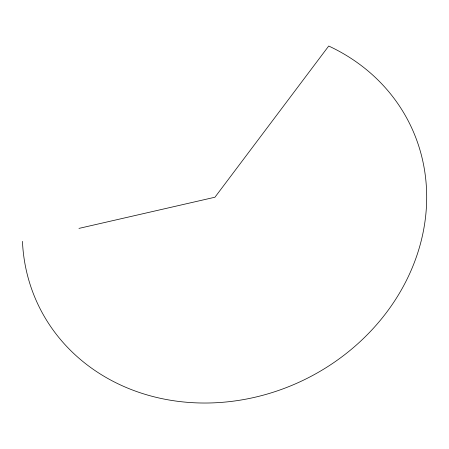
<?xml version="1.0" encoding="UTF-8"?>
<svg xmlns="http://www.w3.org/2000/svg" width="449" height="449" viewBox="0 0 449 449"><rect width="100%" height="100%" fill="white"/><g stroke="black" fill="none" stroke-linecap="round" stroke-linejoin="round"><path stroke-width="0.67" d="M78.951 228.401L214.953 197.223L328.719 46.023A206.652 182.681 -26.2 0 1 327.574 366.726A206.652 182.681 -26.2 0 1 22.45 241.354"/></g></svg>
